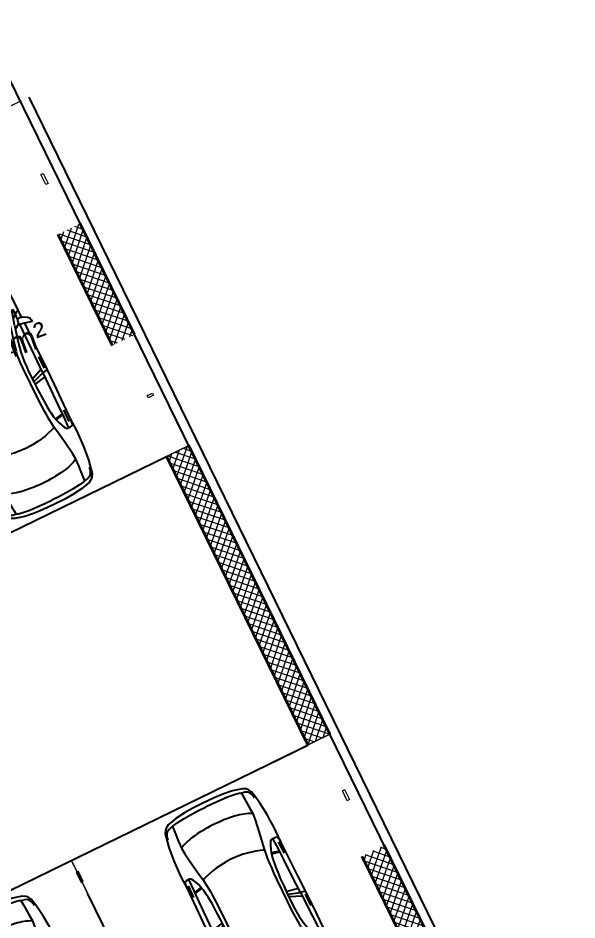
# Model space of a CAD drawing. Header units: metres. Extents: x 7511783 to 7512372, y 4692307 to 4692611.
# Drawn here: x 7511832.09 to 7511841.13, y 4692526.64 to 4692541.23 of the extents above; entities that cross this region are included whole.
import ezdxf

# ---------------------------------------------------------------- set-up
doc = ezdxf.new("R2010")
doc.units = ezdxf.units.M
doc.linetypes.add('Long Dashed', pattern=[793.7499761581425, 476.2499928474427, -317.4999833106998])
doc.layers.get('0').update_dxf_attribs({"lineweight": 0})
for name, color, linetype, lineweight in [('A - Muret', 7, 'Continuous', 0), ('A - Muret_Pen_No__101', 252, 'Continuous', 0), ('A - Muret_Pen_No__7', 7, 'Continuous', 0), ('A - Pllaka Themel', 7, 'Continuous', 0), ('A - Pllaka Themel_Pen_No__42', 8, 'Continuous', 0), ('A - Shtyllat', 7, 'Continuous', 0), ('A - Shtyllat_Pen_No__1', 7, 'Continuous', 0), ('A -Polyline_Pen_No__42', 8, 'Continuous', 0), ('garazhat-netw', 1, 'Continuous', 0), ('Interior - Furniture _Pen_No__42', 8, 'Continuous', 0)]:
    doc.layers.add(name, color=color, linetype=linetype, lineweight=lineweight)
doc.styles.get("Standard").update_dxf_attribs({"font": 'arial.ttf'})
pattern_1 = [(44.99999999999998, (0, 0), (-68.94290863686237, 68.94290863686243), []), (135.0000000000001, (0, 0), (68.94290863686219, 68.94290863686261), [])]

# ---------------------------------------------------------------- blocks, each defined once
blk = doc.blocks.new('Slab_2', base_point=(27550, -20500.83535421407))
at = {"layer": 'A - Pllaka Themel_Pen_No__42', "color": 8, "linetype": 'Continuous', "lineweight": 25, "flags": 128}
blk.add_lwpolyline([(27550, -20500.83535421407), (52100, -20500.83535421407), (52100, 1500), (27550, 1500)], close=True, dxfattribs=at)
blk = doc.blocks.new('Wall_27', base_point=(52100, -19000.83534970144))
at = {"layer": 'A - Muret_Pen_No__101', "linetype": 'Continuous', "lineweight": 13}
h = blk.add_hatch(dxfattribs=at)
h.set_pattern_fill('CONCRETE_BLOCK', color=252, style=0, pattern_type=2)
h.set_pattern_definition(pattern_1)
h.paths.add_polyline_path([(52099.99996847017, -2199.999996920194), (51700, -2199.999996920194), (51700, -4200.000089623234), (52099.99996847017, -4200.000089623234)])
h = blk.add_hatch(dxfattribs=at)
h.set_pattern_fill('CONCRETE_BLOCK', color=252, style=0, pattern_type=2)
h.set_pattern_definition(pattern_1)
h.paths.add_polyline_path([(51699.99998863975, -6199.999931974078), (51699.99998863975, -11400.83970832889), (52099.99999132484, -11400.83970832889), (52099.99999132484, -6199.999931974078)])
h = blk.add_hatch(dxfattribs=at)
h.set_pattern_fill('CONCRETE_BLOCK', color=252, style=0, pattern_type=2)
h.set_pattern_definition(pattern_1)
h.paths.add_polyline_path([(51699.99998863975, -16800.83532156015), (52099.99999132484, -16800.83532156015), (52099.99999132484, -13400.83972175432), (51699.99998863975, -13400.83972175432)])
at = {"layer": 'A - Muret_Pen_No__7', "color": 7, "linetype": 'Continuous', "lineweight": 35, "flags": 128}
for points in [[(51700, -2199.999924136742), (51700, -4199.999896478693)], [(52100, -4200.000097078472), (52100, -2199.999996920194)], [(51700, -6199.999868820643), (51700, -11400.83975770812)], [(52100, -11400.83955588342), (52100, -6199.999914101971)], [(51700, -13400.83973005007), (51700, -16800.83546394814)], [(52100, -16800.83535278124), (52100, -13400.8396560417)]]:
    blk.add_lwpolyline(points, dxfattribs=at)
blk = doc.blocks.new('Column_45', base_point=(5190.000000000002, 14870))
at = {"layer": 'A - Shtyllat_Pen_No__1', "color": 7, "linetype": 'Continuous', "lineweight": 13, "flags": 128}
blk.add_lwpolyline([(5170.000000000001, 14780), (5210.000000000002, 14780), (5210.000000000002, 14960), (5170.000000000001, 14960)], close=True, dxfattribs=at)
blk = doc.blocks.new('Column_47', base_point=(5190.000000000002, 13229.91646502986))
at = {"layer": 'A - Shtyllat_Pen_No__1', "color": 7, "linetype": 'Continuous', "lineweight": 13, "flags": 128}
blk.add_lwpolyline([(5170.000000000001, 13319.91646502985), (5210.000000000002, 13319.91646502985), (5210.000000000002, 13139.91646502985), (5170.000000000001, 13139.91646502985)], close=True, dxfattribs=at)
blk = doc.blocks.new('Column_51', base_point=(5245.000000000004, 14870))
at = {"layer": 'A - Shtyllat_Pen_No__1', "color": 7, "linetype": 'Continuous', "lineweight": 13, "flags": 128}
blk.add_lwpolyline([(5265.000000000005, 14780), (5225.000000000004, 14780), (5225.000000000004, 14960), (5265.000000000005, 14960)], close=True, dxfattribs=at)
blk = doc.blocks.new('Column_52', base_point=(5272.500000000004, 14980))
at = {"layer": 'A - Shtyllat_Pen_No__1', "color": 7, "linetype": 'Continuous', "lineweight": 13, "flags": 128}
blk.add_lwpolyline([(5320.000000000004, 15000), (5320.000000000004, 14960), (5225.000000000004, 14960), (5225.000000000004, 15000)], close=True, dxfattribs=at)
blk = doc.blocks.new('Car 05 22')
at = {"layer": 'Interior - Furniture _Pen_No__42', "color": 8, "linetype": 'Continuous', "lineweight": 25}
for p, q in [((1961.117547741, 983.221158223), (1928.938242309, 983.221158223)), ((1928.938242309, 983.221158223), (1957.843908175, 858.0544967500001)), ((1996.903176747, 974.9060932165999), (1961.117547741, 983.221158223)), ((2026.89661068, 945.007687052), (1996.903176747, 974.9060932165999)), ((2054.5732194, 897.577022836), (2026.89661068, 945.007687052)), ((2067.91700908, 857.6794056350001), (2054.5732194, 897.577022836)), ((-757.6903274910002, 747.022066986), (-784.8200333720001, 721.8124613509999)), ((-706.3378894982, 775.7872218095), (-757.6903274910002, 747.022066986)), ((-701.0941271610001, 743.2591195180001), (-729.425104913, 716.3992494200002)), ((-585.227090103, 801.027979058), (-706.3378894982, 775.7872218095)), ((-664.8727541800001, 760.961322365), (-701.0941271610001, 743.2591195180001)), ((-626.571782751, 772.4860242179999), (-664.8727541800001, 760.961322365)), ((-594.8871138119998, 778.4895580349998), (-626.571782751, 772.4860242179999)), ((-483.1389679684001, 817.2581826864), (-585.227090103, 801.027979058)), ((-372.3345973750002, 830.229933465), (-483.1389679684001, 817.2581826864)), ((-251.752794228, 841.043733947), (-372.3345973750002, 830.229933465)), ((-168.2198443133, 844.6061713611999), (-251.752794228, 841.043733947)), ((-78.35772569479998, 850.6357850930001), (-168.2198443133, 844.6061713611999)), ((-24.036324899, 852.2918850640001), (-78.35772569479998, 850.6357850930001)), ((40.3182760438, 852.3336850629998), (-24.036324899, 852.2918850640001)), ((230.8030912739, 845.5192631063), (40.3182760438, 852.3336850629998)), ((124.560977278, 791.3967861309999), (129.0398444, 820.4687779309999)), ((125.693926866, 743.8968737240001), (124.560977278, 791.3967861309999)), ((327.3887276080001, 761.920895626), (125.394377448, 756.455747737)), ((132.429139117, 722.8048827370001), (125.693926866, 743.8968737240001)), ((129.0398444, 820.4687779309999), (138.886242882, 832.3883788069998)), ((138.886242882, 832.3883788069998), (165.168377873, 840.275885275)), ((165.168377873, 840.275885275), (194.733578306, 844.324685204)), ((194.733578306, 844.324685204), (230.803091274, 845.519263106)), ((210.873013229, 809.2317387879999), (418.0703055720001, 816.1926024380003)), ((400.0158099590001, 847.596806379), (230.8030912739, 845.5192631063)), ((521.9507803269998, 764.6728959719999), (327.3887276080001, 761.920895626)), ((355.2943663540001, 762.315609428), (339.1227247570001, 683.1192857359999)), ((373.4006373970002, 762.5717151969999), (357.2289958010001, 683.375391506)), ((590.7241636140001, 851.6786068920001), (400.0158099590001, 847.596806379)), ((813.627009446, 769.327996556), (521.9507803269998, 764.6728959719999)), ((856.5325990199999, 856.169707455), (590.7241636140001, 851.6786068920001)), ((1108.59023357, 773.98329714), (813.627009446, 769.327996556)), ((1129.8609284, 858.5331077519999), (856.5325990199999, 856.169707455)), ((1036.25651944, 772.8416796290002), (996.5002997029998, 578.7916468290002)), ((1041.96657906, 578.0240872360001), (1107.56627095, 773.967136299)), ((1173.32542975, 774.895061201), (1090.33970038, 577.89253068)), ((1115.14443198, 808.948201529), (1108.59023357, 773.98329714)), ((1108.59023357, 773.98329714), (1537.61805657, 780.025947399)), ((1119.51383092, 833.2672045809999), (1115.14443198, 808.948201529)), ((1120.16623076, 836.3248049650001), (1119.51383092, 833.2672045809999)), ((1120.69723063, 838.160005195), (1120.16623076, 836.3248049650001)), ((1129.8609284, 858.5331077519999), (1120.69723063, 838.160005195)), ((1536.1071561, 860.3802508980001), (1129.8609284, 858.5331077519999)), ((1162.63563846, 830.4777734580001), (1220.13025657, 829.0713745190002)), ((1220.13025657, 829.0713745190002), (1369.65750367, 831.489072695)), ((1957.843908175, 858.0544967500001), (1536.1071561, 860.3802508980001)), ((1537.61805657, 780.025611521), (1974.99295641, 786.0764425990001)), ((1939.15395607, 686.22492547), (1995.917261, 777.427813481)), ((1957.84390817, 858.0544967500001), (1977.22141076, 777.427813481)), ((1977.22141076, 777.427813481), (2019.59119012, 777.427813481)), ((2000.39650233, 701.591770694), (2213.53100788, 762.9814866290001)), ((2019.59119012, 777.427813481), (2044.48611622, 783.069509224)), ((2044.48611622, 783.069509224), (2063.35562216, 792.2740022800001)), ((2063.35562216, 792.2740022800001), (2070.42572439, 799.8521965630001)), ((2068.68333559, 787.696981005), (2065.39356605, 794.4584027669999)), ((2119.91703998, 857.4374531180001), (2067.91700908, 857.6794056350001)), ((2075.28112592, 835.6608695470001), (2067.91700908, 857.6794056350001)), ((2068.68333559, 787.696981005), (2148.02030692, 790.4828861469999)), ((2070.42572439, 799.8521965630001), (2075.2191259, 809.3983893609999)), ((2075.2191259, 809.3983893609999), (2075.28112592, 835.6608695470001)), ((2106.51930118, 732.1586113790001), (2148.02030692, 790.4828861469999)), ((2193.165590015, 856.4504063259001), (2119.91703998, 857.4374531180001)), ((2148.02030692, 790.4828861469999), (2166.81146925, 813.814537484)), ((2148.02030692, 790.4828861469999), (2205.61920777, 792.204186117)), ((2166.81146925, 813.814537484), (2182.27381684, 834.081841238)), ((2182.27381684, 834.081841238), (2193.16559002, 856.4504063260001)), ((2808.01466132, 852.5547640039999), (2193.165590015, 856.4504063259001)), ((2205.61920777, 792.204186117), (2227.21980808, 791.0038861380001)), ((2226.59190807, 769.8777067159999), (2213.53100788, 762.9814866290001)), ((2213.53100788, 762.9814866290001), (2238.34670825, 752.240186817)), ((2234.36910819, 773.9630864369999), (2226.59190807, 769.8828865080001)), ((2227.21980808, 791.0038861380001), (2232.61990816, 790.029986155)), ((2232.61990816, 790.029986155), (2237.93539134, 787.2871225249999)), ((2238.46067648, 776.864360243), (2234.36910819, 773.9630864369999)), ((2240.81890828, 784.03918626), (2237.93539134, 787.2871225249999)), ((2238.34670825, 752.240186817), (2258.53170854, 739.717487037)), ((2238.46067648, 776.864360243), (2240.85090828, 780.5209863219999)), ((2240.85090828, 780.5209863219999), (2240.81890828, 784.03918626)), ((2258.53170854, 739.717487037), (2269.0398087, 731.086787188)), ((2269.0398087, 731.086787188), (2278.83550884, 721.965087348)), ((2855.711363900001, 852.6327640009998), (2808.01466132, 852.5547640039999)), ((2808.01466132, 852.5547640039999), (2876.86636504, 843.317264394)), ((2891.44016583, 852.5287640049999), (2855.711363900001, 852.6327640009998)), ((2876.86636504, 843.317264394), (2954.16376923, 813.731165643)), ((2922.51356751, 852.034364026), (2891.44016583, 852.5287640049999)), ((2904.11849592, 832.8863289209997), (2905.06820589, 832.8379901159999)), ((2945.17226874, 849.4061641369999), (2922.51356751, 852.034364026)), ((2989.61447115, 839.6482645490003), (2945.17226874, 849.4061641369999)), ((2954.16376923, 813.731165643), (3075.78877375, 774.6896785450001)), ((3013.55027244, 833.064864827), (2989.61447115, 839.6482645490003)), ((3154.26138006, 782.5577669589998), (3013.55027244, 833.064864827)), ((3022.47491973, 758.305686711), (3023.66221975, 762.4851866380001)), ((3024.49924208, 753.7186598590001), (3022.47491973, 758.305686711)), ((3023.66221975, 762.4851866380001), (3034.64521991, 765.0503865930001)), ((3037.91041996, 743.452886971), (3024.49924208, 753.7186598590001)), ((3034.64521991, 765.0503865930001), (3046.93432009, 763.817386614)), ((3050.61522015, 730.6688871950001), (3037.91041996, 743.452886971)), ((3046.93432009, 763.817386614), (3060.9451203, 762.9292866300001)), ((3064.50712035, 714.6457874760001), (3050.61522015, 730.6688871950001)), ((3060.9451203, 762.9292866300001), (3089.85712072, 757.3861867269998)), ((3100.48402088, 763.1120866269999), (3075.78877375, 774.6896785450001)), ((3089.85712072, 757.3861867269998), (3108.43932099, 751.4304868319999)), ((3114.13862108, 753.3111867989999), (3100.48402088, 763.1120866269999)), ((3108.43932099, 751.4304868319999), (3122.8656212, 746.4359869189999)), ((3122.8656212, 746.4359869189999), (3114.13862108, 753.3111867989999)), ((3170.0706946, 726.5554905960001), (3122.8656212, 746.4359869189999)), ((3235.883818752, 747.6101556219), (3154.26138006, 782.5577669589998)), ((3269.07948628, 728.3294692490001), (3235.883818752, 747.6101556219)), ((-815.0478655078, 667.7598955197002), (-855.0523550635, 511.0116477078998)), ((-784.8200333720001, 721.8124613509999), (-815.0478655078, 667.7598955197002)), ((-768.2719792499998, 602.2788720830002), (-782.764796709, 510.0106247469999)), ((-768.2719792499998, 602.2788720830002), (-750.577082573, 669.7773949330001)), ((-764.3441764490001, 617.261773195), (-665.728145997, 623.9546285630003)), ((-729.425104913, 716.3992494200002), (-750.577082573, 669.7773949330001)), ((-665.728145997, 623.9546285630003), (-500.877431885, 634.180288886)), ((-500.877431885, 634.180288886), (-383.0238853850001, 641.9613403830001)), ((-383.0238853850001, 641.9613403830001), (-274.220886173, 631.318400078)), ((-274.220886173, 631.318400078), (-56.404854203, 600.536895199)), ((-56.404854203, 600.536895199), (145.941775497, 566.5900898169999)), ((146.670770152, 710.6062742990001), (132.429139117, 722.8048827370001)), ((171.252864179, 696.6287725440001), (146.670770152, 710.6062742990001)), ((212.566754139, 676.5412700230002), (171.252864179, 696.6287725440001)), ((266.3151410770001, 654.566867265), (212.566754139, 676.5412700230002)), ((319.4903281550001, 636.426864989), (266.3151410770001, 654.566867265)), ((392.7088835140001, 617.8124267930001), (319.4903281550001, 636.426864989)), ((339.1227247570001, 683.1192857359999), (329.5580559370001, 633.8673348859999)), ((357.2289958010001, 683.375391506), (346.76505809, 629.492778784)), ((474.8166917820001, 607.1053878569999), (392.7088835140001, 617.8124267930001)), ((521.3449804749999, 601.6186871690002), (474.8166917820001, 607.1053878569999)), ((569.9935686519999, 596.8381865689998), (521.3449804749999, 601.6186871690002)), ((652.59274858, 590.9845858339997), (569.9935686519999, 596.8381865689998)), ((772.8388193580001, 584.9903850819998), (652.59274858, 590.9845858339997)), ((907.2666866909999, 580.298084493), (772.8388193580001, 584.9903850819998)), ((1403.02450604, 584.4121905939998), (1316.09897866, 580.475793563)), ((1483.8761315, 590.1361862749999), (1403.02450604, 584.4121905939998)), ((1562.00595611, 600.596478384), (1483.8761315, 590.1361862749999)), ((1730.35620914, 633.8338533080002), (1562.00595611, 600.596478384)), ((2000.39650233, 701.591770694), (1730.35620914, 633.8338533080002)), ((1779.61280153, 581.7538898049997), (1952.84760406, 621.338789111)), ((1952.84760406, 621.338789111), (2122.045506540001, 659.9572884350001)), ((2122.045506540001, 659.9572884350001), (2293.79610906, 697.6509877739999)), ((2278.83550884, 721.965087348), (2293.79610906, 697.6509877739999)), ((2293.79610906, 697.6509877739999), (2317.1870094, 700.7385877199999)), ((2293.79610906, 697.6386630720001), (2293.79610906, 697.6509877739999)), ((2317.1870094, 700.7385877199999), (2345.74280982, 702.7498876850001)), ((2355.134199750001, 639.912801441), (2317.1870094, 700.7385877199999)), ((2345.74280982, 702.7498876850001), (2378.929310310001, 702.0184876970001)), ((2379.77420337, 575.387091212), (2355.13301598, 639.9159014410001)), ((2410.10490185, 649.1086815510001), (2378.929310310001, 702.0184876970001)), ((2378.929310310001, 702.0184876970001), (2410.57231077, 694.2028878339999)), ((2436.02871163, 583.2244924540001), (2410.10490185, 649.1086815510001)), ((2410.57231077, 694.2028878339999), (2410.58631694, 694.1782473540001)), ((2428.73881104, 681.7061880529999), (2410.57231077, 694.2028878339999)), ((2428.73881104, 681.7061880529999), (2457.25830016, 700.035535323)), ((2428.77597173, 681.700745325), (2428.73881104, 681.7061880529999)), ((2428.77597173, 681.700745325), (2456.66545813, 639.8418234830003)), ((2456.66545813, 639.8418234830003), (2487.236391870001, 574.2621729599999)), ((2457.25830016, 700.035535323), (2535.4819126, 697.9905877680001)), ((2535.422612600001, 697.9916562040003), (2673.21491462, 695.5089878119999)), ((2535.46586986, 697.9894090810001), (2535.4819126, 697.988971943)), ((2673.21491462, 695.5089878119999), (2787.200816290001, 691.4809878819998)), ((2787.200816290001, 691.4809878819998), (2868.415817480001, 687.223087957)), ((2868.395882330001, 687.22488671), (2959.72331881, 678.984388101)), ((2959.72331881, 678.984388101), (2868.415817480001, 687.1969879569999)), ((2959.72331881, 678.984388101), (3047.2313201, 666.2002883250001)), ((3047.20992906, 666.2041971140001), (3100.00912087, 656.556188494)), ((3076.97452053, 697.807687771), (3064.50712035, 714.6457874760001)), ((3100.00912087, 656.556188494), (3076.97452053, 697.807687771)), ((3152.92075342, 553.873393456), (3100.00912087, 656.556188494)), ((3211.69204952, 701.0151137130001), (3170.0706946, 726.5554905960001)), ((3254.25934432, 663.1775183300001), (3211.69204952, 701.0151137130001)), ((3301.867263790001, 602.80900872), (3254.25934432, 663.1775183300001)), ((3298.56678787, 705.6390702070001), (3269.07948628, 728.3294692490001)), ((3337.33388997, 663.3806719909999), (3298.56678787, 705.6390702070001)), ((3301.867263790001, 602.80900872), (3346.015513130001, 501.4217980699999)), ((3374.49419199, 603.583974516), (3337.33388997, 663.3806719909999)), ((3418.40079436, 512.7439783509999), (3374.49419199, 603.583974516)), ((-855.0523550635, 511.0116477078998), (-874.6778528530002, 344.9579771100001)), ((-782.7621654889999, 510.027376359), (-794.5333543099999, 390.6265818930001)), ((145.941775497, 566.5900898169999), (233.261172115, 552.312592089)), ((233.261172115, 552.312592089), (315.3092800730001, 541.359190513)), ((315.2936019620001, 541.3606176840001), (384.2945810830001, 535.0794906230001)), ((384.2815104790001, 535.080362318), (454.174320738, 530.4191213629999)), ((454.170282107, 530.4193907049998), (526.242583163, 526.2868907769997)), ((526.2331313149998, 526.2873073839999), (627.7018846490002, 521.814890855)), ((627.698546207, 521.8149872519999), (756.75876515, 518.0884218199999)), ((756.75876515, 518.0884218199999), (1322.62824821, 518.052230308)), ((1041.96657906, 578.0240872360001), (907.2666866909999, 580.298084493)), ((1227.79815085, 577.5186957939999), (1041.96657906, 578.0240872360001)), ((1316.09897866, 580.475793563), (1227.79815085, 577.5186957939999)), ((1322.62824821, 518.052230308), (1420.49779626, 521.652890858)), ((1420.49066257, 521.652523245), (1466.64156934, 524.030772681)), ((1466.62639694, 524.0299908169999), (1510.87647584, 527.594696836)), ((1510.85529759, 527.5929907539999), (1554.25309822, 533.0576906580001)), ((1554.25309822, 533.0576906580001), (1596.82961355, 540.969674969)), ((1597.28918852, 541.1774857889999), (1596.65116701, 540.8889849259999)), ((1610.72419049, 544.0665862469999), (1779.61280153, 581.7538898049997)), ((2397.334105950001, 514.2584815219999), (2379.77250853, 575.3929912130001)), ((2419.31580918, 395.7362626700001), (2397.33316008, 514.2635815229997)), ((2453.63941421, 521.616582688), (2436.02871163, 583.2244924540001)), ((2477.61661773, 401.0764635800001), (2453.63941421, 521.616582688)), ((2487.236391870001, 574.2621729599999), (2491.79934275, 562.0052962960001)), ((2491.79994982, 562.0052962960001), (2517.90263133, 477.034766618)), ((2517.90263133, 477.034766618), (2537.54372273, 384.0810341510001)), ((3189.62073735, 475.569766106), (3152.92075342, 553.873393456)), ((3199.39883308, 466.7584630290001), (3189.62073735, 475.569766106)), ((3220.69886845, 454.388540188), (3199.39883308, 466.7584630290001)), ((3256.10680826, 439.2417534179999), (3220.67662376, 454.4014587129999)), ((3288.390194130001, 425.101248479), (3256.10680826, 439.2417534179999)), ((3346.015513130001, 501.4217980699999), (3374.297465860001, 419.557472908)), ((3457.47689648, 393.0984834030001), (3418.40079436, 512.7439783509999)), ((-874.6778528530002, 344.9579771100001), (-882.944054645, 194.680643518)), ((-794.5333543099999, 390.6265818930001), (-802.4328468090001, 258.715288008)), ((2433.73206705, 266.091642182), (2419.31580918, 395.7362626700001)), ((2493.88922012, 269.050242651), (2477.61661773, 401.0764635800001)), ((2537.54372273, 384.0810341510001), (2551.45611664, 285.6281997640001)), ((3319.36158057, 408.41284265), (3288.390194130001, 425.101248479)), ((3353.46269085, 384.2512837760001), (3319.36158057, 408.41284265)), ((3321.23357975, 370.497229407), (3320.99727986, 362.132926485)), ((3320.99727986, 362.132926485), (3338.31527228, 276.8564967000001)), ((3324.654278260001, 377.297531782), (3321.23357975, 370.497229407)), ((3328.30797666, 379.591332583), (3324.654278260001, 377.297531782)), ((3338.468372210001, 379.4523325350001), (3328.30797666, 379.591332583)), ((3363.640761200001, 357.811724976), (3338.468372210001, 379.4523325350001)), ((3377.182392130001, 359.9734848010001), (3353.46269085, 384.2512837760001)), ((3396.66521323, 315.8049103040001), (3363.640761200001, 357.811724976)), ((3391.09039087, 344.247647689), (3374.297465860001, 419.557472908)), ((3391.09039087, 344.247647689), (3377.182392130001, 359.9734848010001)), ((3408.0703938, 289.3779877820001), (3396.66521323, 315.8049103040001)), ((3468.34279707, 330.9338860280001), (3457.47689648, 393.0984834030001)), ((3474.4914974, 263.721088865), (3468.34279707, 330.9338860280001)), ((-882.944054645, 194.680643518), (-885.3767076889999, 0)), ((-802.4328468090001, 258.715288008), (-806.8131426489999, 124.936494209)), ((2441.61713002, 131.955220918), (2433.73181129, 266.093942182)), ((2503.10292147, 133.173421111), (2493.88922012, 269.050242651)), ((2551.45611664, 285.6281997640001), (2559.71041303, 193.693567653)), ((2559.71041303, 193.693567653), (2564.38081099, 101.185635342)), ((3338.31527228, 276.8564967000001), (3351.882966340001, 172.661960307)), ((3351.882966340001, 172.661960307), (3358.343763510001, 75.87012649980001)), ((3408.0703938, 289.3779877820001), (3413.77629411, 267.259988716)), ((3413.77548775, 267.2641933500001), (3418.45445829, 242.866384828)), ((3418.452194370001, 242.878189745), (3424.044894670001, 200.723791525)), ((3424.044894670001, 200.723791525), (3427.72848251, 152.023715234)), ((3432.36383112, 39.98011396419999), (3427.72848251, 152.023715234)), ((3478.33319761, 199.917191559), (3474.4914974, 263.721088865)), ((3479.35651311, 164.9481933352), (3478.33319761, 199.917191559)), ((3489.519598210001, 164.9481933352), (3479.35651311, 164.9481933352)), ((3489.519598210001, -164.9481933352), (3489.519598210001, 164.9481933352)), ((-885.3767076889999, 0), (-882.944054645, -194.680643518)), ((-806.8131426489999, 124.936494209), (-808.0470753050001, 0)), ((-806.8131426489999, -124.936494209), (-808.0470753050001, 1.477e-13)), ((2444.0197128, -0.0273000043277), (2441.61701245, 131.957220918)), ((2444.0197128, 0.0273000043271), (2441.61701245, -131.957220918)), ((2506.01959488, -3.86e-13), (2503.10292147, 133.173421111)), ((2564.38081099, 101.185635342), (2566.01761027, -0.00610000213065)), ((2564.38081099, -101.185635342), (2566.01761027, 0.00610000212997)), ((3353.95786543, 27.8932505984), (3358.343763510001, 75.87012649980001)), ((3353.95786543, 27.8932505984), (3353.95786543, -0.7649002671629999)), ((3353.95786543, -27.8932505984), (3353.95786543, 0.7649002671619999)), ((3370.89075802, 11.74110410089999), (3370.32315827, -0.7649002671629999)), ((3370.89075802, -11.74110410089999), (3370.32315827, 0.7649002671619999)), ((3372.49235732, 23.6550082622), (3370.89075802, 11.74110410089999)), ((3376.267285060001, 38.99395092400001), (3372.49235732, 23.6550082622)), ((3381.98685317, 46.5714162664), (3376.267285060001, 38.99395092400001)), ((3386.21005132, 48.3522168884), (3381.98685317, 46.5714162664)), ((3386.21005132, 48.3522168884), (3394.28954778, 48.3522168884)), ((3398.51284593, 46.5714162664), (3394.28954778, 48.3522168884)), ((3404.23226311, 38.99375151340001), (3398.51284593, 46.5714162664)), ((3404.23226311, 38.99375151340001), (3408.00714178, 23.6550082622)), ((3408.00714178, 23.6550082622), (3409.766541010001, 8.055102813469999)), ((3409.766541010001, 8.055102813469999), (3409.766541010001, -4.961e-13)), ((3431.76949509, 57.3729975776), (3431.76949509, 56.7710829698)), ((3432.04453126, -0.0109000038072), (3432.36383112, 39.98011396419999)), ((3432.04453126, 0.0109000038063), (3432.36383112, -39.98011396419999)), ((-802.4328468090001, -258.715288008), (-806.8131426489999, -124.936494209)), ((2441.61713002, -131.955220918), (2433.73181129, -266.093942182)), ((2503.10292147, -133.173421111), (2493.88922012, -269.050242651)), ((2506.01959488, -2.78e-13), (2503.10292147, -133.173421111)), ((2559.71041303, -193.693567653), (2564.38081099, -101.185635342)), ((3351.882966340001, -172.661960307), (3358.343763510001, -75.87012649980001)), ((3353.95786543, -27.8932505984), (3358.343763510001, -75.87012649980001)), ((3372.49235732, -23.6550082622), (3370.89075802, -11.74110410089999)), ((3376.267285060001, -38.99395092400001), (3372.49235732, -23.6550082622)), ((3381.98685317, -46.5714162664), (3376.267285060001, -38.99395092400001)), ((3386.21005132, -48.3522168884), (3381.98685317, -46.5714162664)), ((3386.21005132, -48.3522168884), (3394.28954778, -48.3522168884)), ((3398.51284593, -46.5714162664), (3394.28954778, -48.3522168884)), ((3404.23226311, -38.99375151340001), (3398.51284593, -46.5714162664)), ((3404.23226311, -38.99375151340001), (3408.00714178, -23.6550082622)), ((3408.00714178, -23.6550082622), (3409.766541010001, -8.055102813469999)), ((3409.766541010001, -8.055102813469999), (3409.766541010001, -3.892e-13)), ((3432.36383112, -39.98011396419999), (3427.72848251, -152.023715234)), ((3431.76949509, -57.3729975776), (3431.76949509, -56.7710829698)), ((-882.944054645, -194.680643518), (-874.6778528530002, -344.9579771100001)), ((-794.5333543099999, -390.6265818930001), (-802.4328468090001, -258.715288008)), ((2433.73206705, -266.091642182), (2419.31580918, -395.7362626700001)), ((2493.88922012, -269.050242651), (2477.61661773, -401.0764635800001)), ((2537.54372273, -384.0810341510001), (2551.45611664, -285.6281997640001)), ((2551.45611664, -285.6281997640001), (2559.71041303, -193.693567653)), ((3320.99727986, -362.132926485), (3338.31527228, -276.8564967000001)), ((3338.31527228, -276.8564967000001), (3351.882966340001, -172.661960307)), ((3408.0703938, -289.3779877820001), (3396.66521323, -315.8049103040001)), ((3408.0703938, -289.3779877820001), (3413.77629411, -267.259988716)), ((3413.77548775, -267.2641933500001), (3418.45445829, -242.866384828)), ((3418.452194370001, -242.878189745), (3424.044894670001, -200.723791525)), ((3424.044894670001, -200.723791525), (3427.72848251, -152.023715234)), ((3468.34279707, -330.9338860280001), (3474.4914974, -263.721088865)), ((3474.4914974, -263.721088865), (3478.33319761, -199.917191559)), ((3478.33319761, -199.917191559), (3479.35651311, -164.9481933352)), ((3479.35651311, -164.9481933352), (3489.519598210001, -164.9481933352)), ((-874.6778528530002, -344.9579771100001), (-855.0523550635, -511.0116477078998)), ((-782.7621654889999, -510.027376359), (-794.5333543099999, -390.6265818930001)), ((2419.31580918, -395.7362626700001), (2397.33316008, -514.2635815229997)), ((2477.61661773, -401.0764635800001), (2453.63941421, -521.616582688)), ((2517.90263133, -477.034766618), (2537.54372273, -384.0810341510001)), ((3288.390194130001, -425.101248479), (3256.10680826, -439.2417534179999)), ((3319.36158057, -408.41284265), (3288.390194130001, -425.101248479)), ((3353.46269085, -384.2512837760001), (3319.36158057, -408.41284265)), ((3321.23357975, -370.497229407), (3320.99727986, -362.132926485)), ((3324.654278260001, -377.297531782), (3321.23357975, -370.497229407)), ((3328.30797666, -379.591332583), (3324.654278260001, -377.297531782)), ((3338.468372210001, -379.4523325350001), (3328.30797666, -379.591332583)), ((3363.640761200001, -357.811724976), (3338.468372210001, -379.4523325350001)), ((3346.015513130001, -501.4217980699999), (3374.297465860001, -419.557472908)), ((3377.182392130001, -359.9734848010001), (3353.46269085, -384.2512837760001)), ((3396.66521323, -315.8049103040001), (3363.640761200001, -357.811724976)), ((3391.09039087, -344.247647689), (3374.297465860001, -419.557472908)), ((3391.09039087, -344.247647689), (3377.182392130001, -359.9734848010001)), ((3418.40079436, -512.7439783509999), (3457.47689648, -393.0984834030001)), ((3457.47689648, -393.0984834030001), (3468.34279707, -330.9338860280001)), ((-855.0523550635, -511.0116477078998), (-815.0478655078, -667.7598955197002)), ((-768.2719792499998, -602.2788720830002), (-782.764796709, -510.0106247469999)), ((-56.404854203, -600.536895199), (145.941775497, -566.5900898169999)), ((145.941775497, -566.5900898169999), (233.261172115, -552.312592089)), ((233.261172115, -552.312592089), (315.3092800730001, -541.359190513)), ((315.2936019620001, -541.3606176840001), (384.2945810830001, -535.0794906230001)), ((384.2815104790001, -535.080362318), (454.174320738, -530.4191213629999)), ((454.170282107, -530.4193907049998), (526.242583163, -526.2868907769997)), ((526.2331313149998, -526.2873073839999), (627.7018846490002, -521.814890855)), ((627.698546207, -521.8149872519999), (756.75876515, -518.0884218199999)), ((756.75876515, -518.0884218199999), (1322.62824821, -518.052230308)), ((907.2666866909999, -580.298084493), (772.8388193580001, -584.9903850819998)), ((1041.96657906, -578.0240872360001), (907.2666866909999, -580.298084493)), ((1036.25651944, -772.8416796290002), (996.5002997029998, -578.7916468290002)), ((1227.79815085, -577.5186957939999), (1041.96657906, -578.0240872360001)), ((1041.96657906, -578.0240872360001), (1107.56627095, -773.967136299)), ((1173.32542975, -774.895061201), (1090.33970038, -577.89253068)), ((1316.09897866, -580.475793563), (1227.79815085, -577.5186957939999)), ((1403.02450604, -584.4121905939998), (1316.09897866, -580.475793563)), ((1322.62824821, -518.052230308), (1420.49779626, -521.652890858)), ((1420.49066257, -521.652523245), (1466.64156934, -524.030772681)), ((1466.62639694, -524.0299908169999), (1510.87647584, -527.594696836)), ((1510.85529759, -527.5929907539999), (1554.25309822, -533.0576906580001)), ((1554.25309822, -533.0576906580001), (1596.82961355, -540.969674969)), ((1597.28918852, -541.1774857889999), (1596.65116701, -540.8889849259999)), ((1610.72419049, -544.0665862469999), (1779.61280153, -581.7538898049997)), ((1779.61280153, -581.7538898049997), (1952.84760406, -621.338789111)), ((2379.77420337, -575.387091212), (2355.13301598, -639.9159014410001)), ((2397.334105950001, -514.2584815219999), (2379.77250853, -575.3929912130001)), ((2436.02871163, -583.2244924540001), (2410.10490185, -649.1086815510001)), ((2453.63941421, -521.616582688), (2436.02871163, -583.2244924540001)), ((2456.66545813, -639.8418234830003), (2487.236391870001, -574.2621729599999)), ((2487.236391870001, -574.2621729599999), (2491.79934275, -562.0052962960001)), ((2491.79994982, -562.0052962960001), (2517.90263133, -477.034766618)), ((3152.92075342, -553.873393456), (3100.00912087, -656.556188494)), ((3189.62073735, -475.569766106), (3152.92075342, -553.873393456)), ((3199.39883308, -466.7584630290001), (3189.62073735, -475.569766106)), ((3220.69886845, -454.388540188), (3199.39883308, -466.7584630290001)), ((3256.10680826, -439.2417534179999), (3220.67662376, -454.4014587129999)), ((3301.867263790001, -602.80900872), (3346.015513130001, -501.4217980699999)), ((3374.49419199, -603.583974516), (3418.40079436, -512.7439783509999)), ((-815.0478655078, -667.7598955197002), (-784.8200333720001, -721.8124613509999)), ((-784.8200333720001, -721.8124613509999), (-757.6903274910002, -747.022066986)), ((-768.2719792499998, -602.2788720830002), (-750.577082573, -669.7773949330001)), ((-764.3441764490001, -617.261773195), (-665.728145997, -623.9546285630003)), ((-729.425104913, -716.3992494200002), (-750.577082573, -669.7773949330001)), ((-701.0941271610001, -743.2591195180001), (-729.425104913, -716.3992494200002)), ((-665.728145997, -623.9546285630003), (-500.877431885, -634.180288886)), ((-500.877431885, -634.180288886), (-383.0238853850001, -641.9613403830001)), ((-383.0238853850001, -641.9613403830001), (-274.220886173, -631.318400078)), ((-274.220886173, -631.318400078), (-56.404854203, -600.536895199)), ((132.429139117, -722.8048827370001), (125.693926866, -743.8968737240001)), ((146.670770152, -710.6062742990001), (132.429139117, -722.8048827370001)), ((171.252864179, -696.6287725440001), (146.670770152, -710.6062742990001)), ((212.566754139, -676.5412700230002), (171.252864179, -696.6287725440001)), ((266.3151410770001, -654.566867265), (212.566754139, -676.5412700230002)), ((319.4903281550001, -636.426864989), (266.3151410770001, -654.566867265)), ((392.7088835140001, -617.8124267930001), (319.4903281550001, -636.426864989)), ((339.1227247570001, -683.1192857359999), (329.5580559370001, -633.8673348859999)), ((355.2943663540001, -762.315609428), (339.1227247570001, -683.1192857359999)), ((357.2289958010001, -683.375391506), (346.76505809, -629.492778784)), ((373.4006373970002, -762.5717151969999), (357.2289958010001, -683.375391506)), ((474.8166917820001, -607.1053878569999), (392.7088835140001, -617.8124267930001)), ((521.3449804749999, -601.6186871690002), (474.8166917820001, -607.1053878569999)), ((569.9935686519999, -596.8381865689998), (521.3449804749999, -601.6186871690002)), ((652.59274858, -590.9845858339997), (569.9935686519999, -596.8381865689998)), ((772.8388193580001, -584.9903850819998), (652.59274858, -590.9845858339997)), ((1483.8761315, -590.1361862749999), (1403.02450604, -584.4121905939998)), ((1562.00595611, -600.596478384), (1483.8761315, -590.1361862749999)), ((1730.35620914, -633.8338533080002), (1562.00595611, -600.596478384)), ((2000.39650233, -701.591770694), (1730.35620914, -633.8338533080002)), ((1939.15395607, -686.22492547), (1995.917261, -777.427813481)), ((1952.84760406, -621.338789111), (2122.045506540001, -659.9572884350001)), ((2000.39650233, -701.591770694), (2213.53100788, -762.9814866290001)), ((2122.045506540001, -659.9572884350001), (2293.79610906, -697.6509877739999)), ((2269.0398087, -731.086787188), (2278.83550884, -721.965087348)), ((2278.83550884, -721.965087348), (2293.79610906, -697.6509877739999)), ((2293.79610906, -697.6386630720001), (2293.79610906, -697.6509877739999)), ((2293.79610906, -697.6509877739999), (2317.1870094, -700.7385877199999)), ((2355.134199750001, -639.912801441), (2317.1870094, -700.7385877199999)), ((2317.1870094, -700.7385877199999), (2345.74280982, -702.7498876850001)), ((2345.74280982, -702.7498876850001), (2378.929310310001, -702.0184876970001)), ((2410.10490185, -649.1086815510001), (2378.929310310001, -702.0184876970001)), ((2378.929310310001, -702.0184876970001), (2410.57231077, -694.2028878339999)), ((2428.73881104, -681.7061880529999), (2410.57231077, -694.2028878339999)), ((2410.57231077, -694.2028878339999), (2410.58631694, -694.1782473540001)), ((2428.77597173, -681.700745325), (2428.73881104, -681.7061880529999)), ((2428.73881104, -681.7061880529999), (2457.25830016, -700.035535323)), ((2428.77597173, -681.700745325), (2456.66545813, -639.8418234830003)), ((2457.25830016, -700.035535323), (2535.4819126, -697.9905877680001)), ((2535.422612600001, -697.9916562040003), (2673.21491462, -695.5089878119999)), ((2535.46586986, -697.9894090810001), (2535.4819126, -697.988971943)), ((2673.21491462, -695.5089878119999), (2787.200816290001, -691.4809878819998)), ((2787.200816290001, -691.4809878819998), (2868.415817480001, -687.223087957)), ((2868.395882330001, -687.22488671), (2959.72331881, -678.984388101)), ((2959.72331881, -678.984388101), (2868.415817480001, -687.1969879569999)), ((2959.72331881, -678.984388101), (3047.2313201, -666.2002883250001)), ((3047.20992906, -666.2041971140001), (3100.00912087, -656.556188494)), ((3064.50712035, -714.6457874760001), (3050.61522015, -730.6688871950001)), ((3076.97452053, -697.807687771), (3064.50712035, -714.6457874760001)), ((3100.00912087, -656.556188494), (3076.97452053, -697.807687771)), ((3170.0706946, -726.5554905960001), (3122.8656212, -746.4359869189999)), ((3211.69204952, -701.0151137130001), (3170.0706946, -726.5554905960001)), ((3254.25934432, -663.1775183300001), (3211.69204952, -701.0151137130001)), ((3235.883818752, -747.6101556219), (3269.07948628, -728.3294692490001)), ((3301.867263790001, -602.80900872), (3254.25934432, -663.1775183300001)), ((3269.07948628, -728.3294692490001), (3298.56678787, -705.6390702070001)), ((3298.56678787, -705.6390702070001), (3337.33388997, -663.3806719909999)), ((3337.33388997, -663.3806719909999), (3374.49419199, -603.583974516)), ((-757.6903274910002, -747.022066986), (-706.3378894982, -775.7872218095)), ((-706.3378894982, -775.7872218095), (-585.227090103, -801.027979058)), ((-664.8727541800001, -760.961322365), (-701.0941271610001, -743.2591195180001)), ((-626.571782751, -772.4860242179999), (-664.8727541800001, -760.961322365)), ((-594.8871138119998, -778.4895580349998), (-626.571782751, -772.4860242179999)), ((-585.227090103, -801.027979058), (-483.149337101, -817.256968783)), ((-483.149337101, -817.256968783), (-372.3345973750002, -830.229933465)), ((-372.3345973750002, -830.229933465), (-251.752794228, -841.043733947)), ((-251.752794228, -841.043733947), (-168.2198443133, -844.6061713611999)), ((-168.2198443133, -844.6061713611999), (-78.35772569479998, -850.6357850930001)), ((-78.35772569479998, -850.6357850930001), (-24.036324899, -852.2918850640001)), ((-24.036324899, -852.2918850640001), (40.3182760438, -852.3336850629998)), ((40.3182760438, -852.3336850629998), (230.8030912739, -845.5192631063)), ((125.693926866, -743.8968737240001), (124.560977278, -791.3967861309999)), ((124.560977278, -791.3967861309999), (129.0398444, -820.4687779309999)), ((327.3887276080001, -761.920895626), (125.394377448, -756.455747737)), ((129.0398444, -820.4687779309999), (138.886242882, -832.3883788069998)), ((138.886242882, -832.3883788069998), (165.168377873, -840.275885275)), ((165.168377873, -840.275885275), (194.733578306, -844.324685204)), ((194.733578306, -844.324685204), (230.803091274, -845.519263106)), ((210.873013229, -809.2317387879999), (418.0703055720001, -816.1926024380003)), ((230.8030912739, -845.5192631063), (400.0158099590001, -847.596806379)), ((521.9507803269998, -764.6728959719999), (327.3887276080001, -761.920895626)), ((400.0158099590001, -847.596806379), (590.7241636140001, -851.6786068920001)), ((813.627009446, -769.327996556), (521.9507803269998, -764.6728959719999)), ((590.7241636140001, -851.6786068920001), (856.5325990199999, -856.169707455)), ((1108.59023357, -773.98329714), (813.627009446, -769.327996556)), ((856.5325990199999, -856.169707455), (1129.8609284, -858.5331077519999)), ((1108.59023357, -773.98329714), (1537.61805657, -780.025947399)), ((1115.14443198, -808.948201529), (1108.59023357, -773.98329714)), ((1119.51383092, -833.2672045809999), (1115.14443198, -808.948201529)), ((1120.16623076, -836.3248049650001), (1119.51383092, -833.2672045809999)), ((1120.69723063, -838.160005195), (1120.16623076, -836.3248049650001)), ((1129.8609284, -858.5331077519999), (1120.69723063, -838.160005195)), ((1129.8609284, -858.5331077519999), (1536.1071561, -860.3802508980001)), ((1162.63563846, -830.4777734580001), (1220.13025657, -829.0713745190002)), ((1220.13025657, -829.0713745190002), (1369.65750367, -831.489072695)), ((1536.1071561, -860.3802508980001), (1957.84390817, -858.0544967500001)), ((1537.61805657, -780.025611521), (1974.99295641, -786.0764425990001)), ((1957.84390817, -858.0544967500001), (1928.938242309, -983.221158223)), ((1957.84390817, -858.0544967500001), (1977.22141076, -777.427813481)), ((1977.22141076, -777.427813481), (2019.59119012, -777.427813481)), ((2019.59119012, -777.427813481), (2044.48611622, -783.069509224)), ((2044.48611622, -783.069509224), (2063.35562216, -792.2740022800001)), ((2054.5732194, -897.577022836), (2067.917009081, -857.6794056350001)), ((2063.35562216, -792.2740022800001), (2070.42572439, -799.8521965630001)), ((2068.68333559, -787.696981005), (2065.39356605, -794.4584027669999)), ((2075.28112592, -835.6608695470001), (2067.91700908, -857.6794056350001)), ((2067.917009081, -857.6794056350001), (2119.91703998, -857.4374531180001)), ((2068.68333559, -787.696981005), (2148.02030692, -790.4828861469999)), ((2070.42572439, -799.8521965630001), (2075.2191259, -809.3983893609999)), ((2075.2191259, -809.3983893609999), (2075.28112592, -835.6608695470001)), ((2106.51930118, -732.1586113790001), (2148.02030692, -790.4828861469999)), ((2119.91703998, -857.4374531180001), (2193.165590015, -856.4504063259001)), ((2148.02030692, -790.4828861469999), (2166.81146925, -813.814537484)), ((2148.02030692, -790.4828861469999), (2205.61920777, -792.204186117)), ((2166.81146925, -813.814537484), (2182.27381684, -834.081841238)), ((2182.27381684, -834.081841238), (2193.16559002, -856.4504063260001)), ((2193.165590015, -856.4504063259001), (2808.01466132, -852.5547640039999)), ((2205.61920777, -792.204186117), (2227.21980808, -791.0038861380001)), ((2213.53100788, -762.9814866290001), (2238.34670825, -752.240186817)), ((2226.59190807, -769.8777067159999), (2213.53100788, -762.9814866290001)), ((2234.36910819, -773.9630864369999), (2226.59190807, -769.8828865080001)), ((2227.21980808, -791.0038861380001), (2232.61990816, -790.029986155)), ((2232.61990816, -790.029986155), (2237.93539134, -787.2871225249999)), ((2238.46067648, -776.864360243), (2234.36910819, -773.9630864369999)), ((2240.81890828, -784.03918626), (2237.93539134, -787.2871225249999)), ((2238.34670825, -752.240186817), (2258.53170854, -739.717487037)), ((2238.46067648, -776.864360243), (2240.85090828, -780.5209863219999)), ((2240.85090828, -780.5209863219999), (2240.81890828, -784.03918626)), ((2258.53170854, -739.717487037), (2269.0398087, -731.086787188)), ((2808.01466132, -852.5547640039999), (2876.86636504, -843.317264394)), ((2808.01466132, -852.5547640039999), (2855.711363900001, -852.6327640009998)), ((2855.711363900001, -852.6327640009998), (2891.44016583, -852.5287640049999)), ((2876.86636504, -843.317264394), (2954.16376923, -813.731165643)), ((2891.44016583, -852.5287640049999), (2922.51356751, -852.034364026)), ((2922.51356751, -852.034364026), (2945.17226874, -849.4061641369999)), ((2945.17226874, -849.4061641369999), (2989.61447115, -839.6482645490003)), ((2954.16376923, -813.731165643), (3075.78877375, -774.6896785450001)), ((2989.61447115, -839.6482645490003), (3013.55027244, -833.064864827)), ((3013.55027244, -833.064864827), (3154.26138006, -782.5577669589998)), ((3024.49924208, -753.7186598590001), (3022.47491973, -758.305686711)), ((3022.47491973, -758.305686711), (3023.66221975, -762.4851866380001)), ((3023.66221975, -762.4851866380001), (3034.64521991, -765.0503865930001)), ((3037.91041996, -743.452886971), (3024.49924208, -753.7186598590001)), ((3034.64521991, -765.0503865930001), (3046.93432009, -763.817386614)), ((3050.61522015, -730.6688871950001), (3037.91041996, -743.452886971)), ((3046.93432009, -763.817386614), (3060.9451203, -762.9292866300001)), ((3060.9451203, -762.9292866300001), (3089.85712072, -757.3861867269998)), ((3100.48402088, -763.1120866269999), (3075.78877375, -774.6896785450001)), ((3089.85712072, -757.3861867269998), (3108.43932099, -751.4304868319999)), ((3114.13862108, -753.3111867989999), (3100.48402088, -763.1120866269999)), ((3108.43932099, -751.4304868319999), (3122.8656212, -746.4359869189999)), ((3122.8656212, -746.4359869189999), (3114.13862108, -753.3111867989999)), ((3154.26138006, -782.5577669589998), (3235.883818752, -747.6101556219)), ((1928.938242309, -983.221158223), (1961.117547741, -983.221158223)), ((1961.117547741, -983.221158223), (1996.903176747, -974.9060932165999)), ((1996.903176747, -974.9060932165999), (2026.89661068, -945.007687052)), ((2026.89661068, -945.007687052), (2054.5732194, -897.577022836))]:
    blk.add_line(p, q, dxfattribs=at)
for centre, radius, start, end in [((492.8743121958, 217.6762888661), 973.2499460395999, 154.1544541405, 170.9117329646), ((1649.811844864, 0), 1520.416064058, 158.6992078, 201.3007921999999), ((-1245.217819199, 0), 2907.303426369, 349.2141992177, 10.78580078235), ((1856.361619248, -1.736472437241999), 2353.963924674, 170.8803955853, 189.9222862500999), ((492.8743121958, -217.6762888661), 973.2499460395999, 191.230533967, 205.8455458595)]:
    blk.add_arc(centre, radius, start, end, dxfattribs=at)

msp = doc.modelspace()

# ---------------------------------------------------------------- linework, layer by layer
for points in [[(7511834.848596748, 4692534.314031167), (7511832.126228141, 4692539.884373092), (7511827.948471696, 4692537.842596636), (7511830.670840303, 4692532.272254711), (7511834.848596748, 4692534.314031167)], [(7511834.848596748, 4692534.314031167), (7511812.791839609, 4692523.534329663), (7511815.07548519, 4692518.861675605), (7511819.612618532, 4692521.079088745), (7511824.374362437, 4692523.406274814), (7511837.132242329, 4692529.64137711), (7511834.848596748, 4692534.314031167)], [(7511837.132242329, 4692529.64137711), (7511832.954485886, 4692527.599600654), (7511836.291581273, 4692520.771442891), (7511840.469337717, 4692522.813219347), (7511837.132242329, 4692529.64137711)], [(7511832.954485886, 4692527.599600654), (7511830.371464428, 4692526.337211985), (7511833.708559816, 4692519.509054222), (7511836.291581273, 4692520.771442891), (7511832.954485886, 4692527.599600654)]]:
    msp.add_lwpolyline(points, close=True)
at = {"layer": 'A -Polyline_Pen_No__42', "color": 8, "linetype": 'Long Dashed', "lineweight": 25}
for points in [[(7511832.260994477, 4692539.950236848), (7511840.604105669, 4692522.879079797)], [(7511813.151216508, 4692523.709966346), (7511834.48921985, 4692534.138394482)], [(7511825.093116233, 4692523.757548183), (7511836.772865432, 4692529.465740426)]]:
    msp.add_lwpolyline(points, dxfattribs=at)
at = {"layer": 'A -Polyline_Pen_No__42', "color": 8, "linetype": 'Continuous', "lineweight": 25}
msp.add_lwpolyline([(7511835.325579236, 4692522.74801639), (7511833.217940912, 4692527.060535306)], dxfattribs=at)
at = {"layer": 'garazhat-netw', "color": 1, "linetype": 'Continuous', "lineweight": 0}
for p, q in [((7511832.126228141, 4692539.884373092), (7511827.948471696, 4692537.842596636)), ((7511834.848596748, 4692534.314031167), (7511832.126228141, 4692539.884373092)), ((7511812.791839611, 4692523.534329663), (7511834.848596748, 4692534.314031167)), ((7511830.670840303, 4692532.272254711), (7511834.848596748, 4692534.314031167)), ((7511837.132242329, 4692529.64137711), (7511834.848596748, 4692534.314031167)), ((7511815.07548519, 4692518.861675605), (7511837.132242329, 4692529.64137711)), ((7511837.132242329, 4692529.64137711), (7511832.954485886, 4692527.599600654)), ((7511840.469337717, 4692522.813219347), (7511837.132242329, 4692529.64137711)), ((7511832.954485886, 4692527.599600654), (7511830.371464427, 4692526.337211985)), ((7511836.291581273, 4692520.771442891), (7511832.954485886, 4692527.599600654)), ((7511832.954485886, 4692527.599600654), (7511836.291581273, 4692520.771442891))]:
    msp.add_line(p, q, dxfattribs=at)

# ---------------------------------------------------------------- block references
at = {"layer": 'A - Muret', "color": 7, "lineweight": 35, "xscale": 0.001, "yscale": 0.001, "zscale": 0.001, "rotation": 26.04594307934832}
msp.add_blockref('Wall_27', (7511840.469337443, 4692522.813219905), dxfattribs=at)
at = {"layer": 'A - Pllaka Themel', "color": 8, "linetype": 'Continuous', "lineweight": 25, "xscale": 0.001, "yscale": 0.001, "zscale": 0.001, "rotation": 26.04594307934832}
msp.add_blockref('Slab_2', (7511819.071217874, 4692510.685855027), dxfattribs=at)
at = {"layer": 'A - Shtyllat', "color": 7, "lineweight": 35, "xscale": 0.001, "yscale": 0.001, "zscale": 0.001, "rotation": 26.04594307934832}
for name, p in [('Column_47', (7511832.517358916, 4692538.628579829)), ('Column_52', (7511834.229816588, 4692535.12465507)), ('Column_51', (7511837.391645592, 4692528.655116522)), ('Column_45', (7511833.0862134, 4692527.330067981))]:
    msp.add_blockref(name, p, dxfattribs=at)
at = {"layer": 'Interior - Furniture _Pen_No__42', "color": 8, "linetype": 'Continuous', "lineweight": 25, "yscale": 0.001, "rotation": 296.0459430793483}
for p, xscale in [((7511832.28062968, 4692534.155761287), -0.001), ((7511835.476034852, 4692527.735184819), 0.001), ((7511831.915957452, 4692525.995283914), 0.001)]:
    msp.add_blockref('Car 05 22', p, dxfattribs=dict(at, xscale=xscale))

# ---------------------------------------------------------------- texts
at = {"layer": 'garazhat-netw', "color": 1, "linetype": 'Continuous', "lineweight": 0, "insert": (7511831.398534221, 4692536.078313902), "char_height": 0.4, "attachment_point": 5, "rotation": 19.999999999999996}
msp.add_mtext('\\P28.83 m²', dxfattribs=at)

doc.saveas('drawing.dxf')
